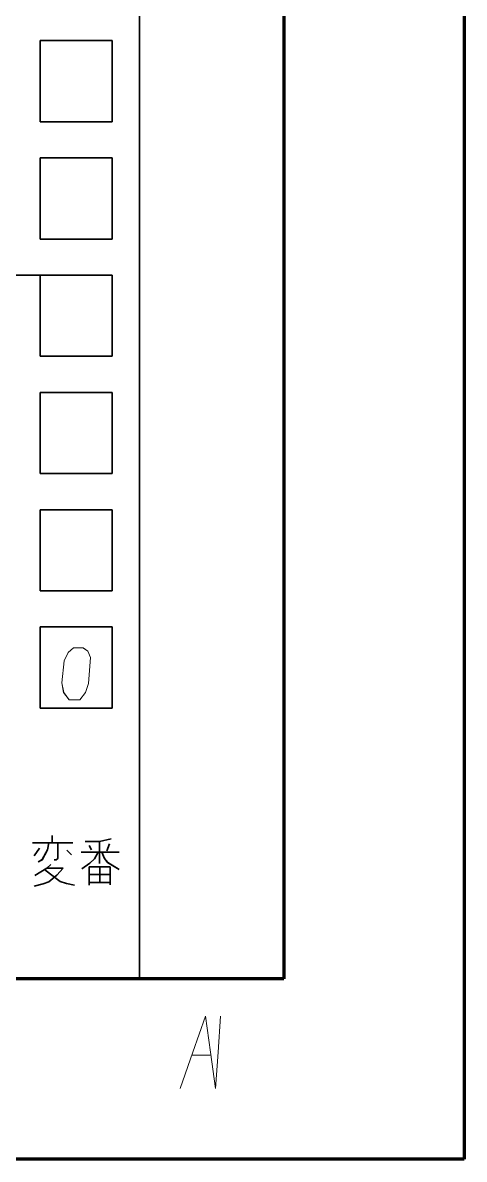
# Model space of a CAD drawing. Header units: millimetres. Extents: x 1333 to 104182, y -62616 to -5704.
# Drawn here: x 43552.4 to 43576.9, y -62590.8 to -62527.8 of the extents above; entities that cross this region are included whole.
import ezdxf

# ---------------------------------------------------------------- set-up
doc = ezdxf.new("R2010")
doc.units = ezdxf.units.MM
doc.header["$LTSCALE"] = 0.5
doc.layers.add('08', color=1, linetype='Continuous')
doc.layers.add('11', color=3, linetype='Continuous')

# ---------------------------------------------------------------- blocks, each defined once
blk = doc.blocks.new('999')
at = {"color": 7, "lineweight": 70}
for p, q in [((75924.98, -10161.12), (75924.98, -11943.12)), ((75894.98, -10191.12), (75894.98, -11913.12)), ((75894.98, -11913.12), (73476.98, -11913.12)), ((75924.98, -11943.12), (73401.98, -11943.12))]:
    blk.add_line(p, q, dxfattribs=at)
at = {"color": 7, "lineweight": 35}
for p, q in [((75894.98, -11451.12), (75894.98, -11913.12)), ((75870.98, -11913.12), (75870.98, -11664.12)), ((75759.98, -11796.12), (75854.48, -11796.12)), ((75894.98, -11913.12), (75114.98, -11913.12))]:
    blk.add_line(p, q, dxfattribs=at)
at = {"color": 7, "lineweight": 35, "ltscale": 0.1}
for p, q in [((75866.48, -11757.12), (75854.48, -11757.12)), ((75854.48, -11770.62), (75866.48, -11770.62)), ((75866.48, -11776.62), (75854.48, -11776.62)), ((75854.48, -11790.12), (75866.48, -11790.12)), ((75866.48, -11796.12), (75854.48, -11796.12)), ((75854.48, -11809.62), (75866.48, -11809.62)), ((75866.48, -11815.62), (75854.48, -11815.62)), ((75854.48, -11829.12), (75866.48, -11829.12)), ((75866.48, -11835.12), (75854.48, -11835.12)), ((75854.48, -11848.62), (75866.48, -11848.62)), ((75866.48, -11854.62), (75854.48, -11854.62)), ((75854.48, -11868.12), (75866.48, -11868.12))]:
    blk.add_line(p, q, dxfattribs=at)
at = {"color": 7, "lineweight": 35, "ltscale": 0.1125}
for p, q in [((75854.48, -11757.12), (75854.48, -11770.62)), ((75866.48, -11770.62), (75866.48, -11757.12)), ((75854.48, -11776.62), (75854.48, -11790.12)), ((75866.48, -11790.12), (75866.48, -11776.62)), ((75854.48, -11796.12), (75854.48, -11809.62)), ((75866.48, -11809.62), (75866.48, -11796.12)), ((75854.48, -11815.62), (75854.48, -11829.12)), ((75866.48, -11829.12), (75866.48, -11815.62)), ((75854.48, -11835.12), (75854.48, -11848.62)), ((75866.48, -11848.62), (75866.48, -11835.12)), ((75854.48, -11854.62), (75854.48, -11868.12)), ((75866.48, -11868.12), (75866.48, -11854.62))]:
    blk.add_line(p, q, dxfattribs=at)
at = {"color": 7, "lineweight": 35, "ltscale": 0.009991}
blk.add_line((75856.47, -11889.3), (75856.47, -11890.5), dxfattribs=at)
at = {"color": 7, "lineweight": 35, "ltscale": 0.05614}
blk.add_line((75853.2, -11890.5), (75859.93, -11890.5), dxfattribs=at)
at = {"color": 7, "lineweight": 35, "ltscale": 0.009805}
blk.add_line((75855.91, -11890.5), (75855.73, -11891.67), dxfattribs=at)
at = {"color": 7, "lineweight": 35, "ltscale": 0.021887}
blk.add_line((75857.4, -11890.5), (75857.4, -11893.13), dxfattribs=at)
at = {"color": 7, "lineweight": 35, "ltscale": 0.020081}
blk.add_line((75861.96, -11890.29), (75864.37, -11890.31), dxfattribs=at)
at = {"color": 7, "lineweight": 35, "ltscale": 0.007102}
blk.add_line((75862.61, -11890.93), (75863.03, -11891.67), dxfattribs=at)
at = {"color": 7, "lineweight": 35, "ltscale": 0.016395}
blk.add_line((75864.37, -11890.31), (75866.28, -11889.87), dxfattribs=at)
at = {"color": 7, "lineweight": 35, "ltscale": 0.030411}
blk.add_line((75864.37, -11890.31), (75864.37, -11893.96), dxfattribs=at)
at = {"color": 7, "lineweight": 35, "ltscale": 0.010417}
blk.add_line((75866, -11890.66), (75865.55, -11891.83), dxfattribs=at)
at = {"color": 7, "lineweight": 35, "ltscale": 0.012746}
blk.add_line((75854.36, -11891.42), (75853.48, -11892.67), dxfattribs=at)
at = {"color": 7, "lineweight": 35, "ltscale": 0.015649}
blk.add_line((75855.73, -11891.67), (75854.82, -11893.31), dxfattribs=at)
at = {"color": 7, "lineweight": 35, "ltscale": 0.002697}
blk.add_line((75857.4, -11893.13), (75857.17, -11893.36), dxfattribs=at)
at = {"color": 7, "lineweight": 35, "ltscale": 0.009348}
blk.add_line((75858.93, -11891.72), (75859.71, -11892.53), dxfattribs=at)
at = {"color": 7, "lineweight": 35, "ltscale": 0.052466}
blk.add_line((75861.32, -11892.07), (75867.62, -11892.07), dxfattribs=at)
at = {"color": 7, "lineweight": 35, "ltscale": 0.009038}
blk.add_line((75863.52, -11893.17), (75862.73, -11893.91), dxfattribs=at)
at = {"color": 7, "lineweight": 35, "ltscale": 0.010382}
blk.add_line((75864.12, -11892.07), (75863.52, -11893.17), dxfattribs=at)
at = {"color": 7, "lineweight": 35, "ltscale": 0.009279}
blk.add_line((75864.74, -11892.07), (75865.18, -11893.1), dxfattribs=at)
at = {"color": 7, "lineweight": 35, "ltscale": 0.007104}
blk.add_line((75865.18, -11893.1), (75865.7, -11893.76), dxfattribs=at)
at = {"color": 7, "lineweight": 35, "ltscale": 0.019419}
blk.add_line((75855.59, -11894.7), (75853.6, -11895.92), dxfattribs=at)
at = {"color": 7, "lineweight": 35, "ltscale": 0.006037}
blk.add_line((75854.82, -11893.31), (75854.18, -11893.66), dxfattribs=at)
at = {"color": 7, "lineweight": 35, "ltscale": 0.010855}
blk.add_line((75855.19, -11894.94), (75856.22, -11895.74), dxfattribs=at)
at = {"color": 7, "lineweight": 35, "ltscale": 0.007176}
blk.add_line((75856.24, -11894.14), (75855.59, -11894.7), dxfattribs=at)
at = {"color": 7, "lineweight": 35, "ltscale": 0.022864}
blk.add_line((75855.59, -11894.7), (75858.33, -11894.7), dxfattribs=at)
at = {"color": 7, "lineweight": 35, "ltscale": 0.002783}
blk.add_line((75857.17, -11893.36), (75856.84, -11893.36), dxfattribs=at)
at = {"color": 7, "lineweight": 35, "ltscale": 0.013402}
blk.add_line((75858.33, -11894.7), (75857.26, -11895.9), dxfattribs=at)
at = {"color": 7, "lineweight": 35, "ltscale": 0.013585}
blk.add_line((75862.73, -11893.91), (75861.4, -11894.84), dxfattribs=at)
at = {"color": 7, "lineweight": 35, "ltscale": 0.029175}
for p, q in [((75862.63, -11894.52), (75866.13, -11894.52)), ((75862.63, -11895.76), (75866.13, -11895.76)), ((75862.63, -11897.1), (75866.13, -11897.1))]:
    blk.add_line(p, q, dxfattribs=at)
at = {"color": 7, "lineweight": 35, "ltscale": 0.025122}
blk.add_line((75862.63, -11897.54), (75862.63, -11894.52), dxfattribs=at)
at = {"color": 7, "lineweight": 35, "ltscale": 0.021451}
blk.add_line((75864.4, -11897.1), (75864.4, -11894.52), dxfattribs=at)
at = {"color": 7, "lineweight": 35, "ltscale": 0.018758}
blk.add_line((75865.7, -11893.76), (75867.62, -11894.95), dxfattribs=at)
at = {"color": 7, "lineweight": 35, "ltscale": 0.024976}
blk.add_line((75866.13, -11894.52), (75866.13, -11897.52), dxfattribs=at)
at = {"color": 7, "lineweight": 35, "ltscale": 0.014416}
blk.add_line((75857.26, -11895.9), (75855.91, -11896.97), dxfattribs=at)
at = {"color": 7, "lineweight": 35, "ltscale": 0.01658}
blk.add_line((75856.22, -11895.74), (75857.82, -11896.92), dxfattribs=at)
at = {"color": 7, "lineweight": 35, "ltscale": 0.009177}
blk.add_line((75857.82, -11896.92), (75858.86, -11897.29), dxfattribs=at)
at = {"color": 7, "lineweight": 35, "ltscale": 0.012839}
blk.add_line((75854.97, -11897.34), (75853.48, -11897.71), dxfattribs=at)
at = {"color": 7, "lineweight": 35, "ltscale": 0.008354}
blk.add_line((75855.91, -11896.97), (75854.97, -11897.34), dxfattribs=at)
at = {"color": 7, "lineweight": 35, "ltscale": 0.011217}
blk.add_line((75858.86, -11897.29), (75860.18, -11897.56), dxfattribs=at)
at = {"color": 7, "lineweight": 35, "ltscale": 0.175}
blk.add_line((75849.98, -11913.12), (75870.98, -11913.12), dxfattribs=at)
at = {"color": 7, "lineweight": 13}
blk.add_lwpolyline([(75861.09, -11866.73), (75862.02, -11865.54), (75862.54, -11864.03), (75862.85, -11859.71), (75862.43, -11858.63), (75861.6, -11858.09), (75860.05, -11858.09), (75859.12, -11858.84), (75858.5, -11860.25), (75858.08, -11863.92), (75858.39, -11865.54), (75859.33, -11866.73)], close=True, dxfattribs=at)
for points in [[(75877.74, -11931.34), (75879.84, -11925.34), (75881.95, -11919.34), (75882.79, -11925.34), (75883.64, -11931.34)], [(75884.48, -11919.34), (75884.06, -11925.34), (75883.64, -11931.34)], [(75879.7, -11925.79), (75882.79, -11925.79)]]:
    blk.add_lwpolyline(points, dxfattribs=at)

msp = doc.modelspace()

# ---------------------------------------------------------------- linework, layer by layer
at = {"color": 7, "lineweight": 70}
for p, q in [((43576.862, -61996.825), (43576.862, -62590.825)), ((43566.862, -62006.825), (43566.862, -62580.825)), ((43566.862, -62580.825), (42760.862, -62580.825)), ((43576.862, -62590.825), (42735.862, -62590.825))]:
    msp.add_line(p, q, dxfattribs=at)
at = {"color": 7, "lineweight": 35}
for p, q in [((43566.862, -62426.825), (43566.862, -62580.825)), ((43558.862, -62580.825), (43558.862, -62497.825)), ((43521.862, -62541.825), (43553.362, -62541.825)), ((43566.862, -62580.825), (43306.862, -62580.825))]:
    msp.add_line(p, q, dxfattribs=at)
at = {"color": 7, "lineweight": 35, "ltscale": 0.1}
for p, q in [((43557.362, -62528.825), (43553.362, -62528.825)), ((43553.362, -62533.325), (43557.362, -62533.325)), ((43557.362, -62535.325), (43553.362, -62535.325)), ((43553.362, -62539.825), (43557.362, -62539.825)), ((43557.362, -62541.825), (43553.362, -62541.825)), ((43553.362, -62546.325), (43557.362, -62546.325)), ((43557.362, -62548.325), (43553.362, -62548.325)), ((43553.362, -62552.825), (43557.362, -62552.825)), ((43557.362, -62554.825), (43553.362, -62554.825)), ((43553.362, -62559.325), (43557.362, -62559.325)), ((43557.362, -62561.325), (43553.362, -62561.325)), ((43553.362, -62565.825), (43557.362, -62565.825))]:
    msp.add_line(p, q, dxfattribs=at)
at = {"color": 7, "lineweight": 35, "ltscale": 0.1125}
for p, q in [((43553.362, -62528.825), (43553.362, -62533.325)), ((43557.362, -62533.325), (43557.362, -62528.825)), ((43553.362, -62535.325), (43553.362, -62539.825)), ((43557.362, -62539.825), (43557.362, -62535.325)), ((43553.362, -62541.825), (43553.362, -62546.325)), ((43557.362, -62546.325), (43557.362, -62541.825)), ((43553.362, -62548.325), (43553.362, -62552.825)), ((43557.362, -62552.825), (43557.362, -62548.325)), ((43553.362, -62554.825), (43553.362, -62559.325)), ((43557.362, -62559.325), (43557.362, -62554.825)), ((43553.362, -62561.325), (43553.362, -62565.825)), ((43557.362, -62565.825), (43557.362, -62561.325))]:
    msp.add_line(p, q, dxfattribs=at)
at = {"color": 7, "lineweight": 35, "ltscale": 0.009991}
msp.add_line((43554.026, -62572.887), (43554.026, -62573.286), dxfattribs=at)
at = {"color": 7, "lineweight": 35, "ltscale": 0.016395}
msp.add_line((43556.659, -62573.222), (43557.298, -62573.075), dxfattribs=at)
at = {"color": 7, "lineweight": 35, "ltscale": 0.05614}
msp.add_line((43552.936, -62573.286), (43555.181, -62573.286), dxfattribs=at)
at = {"color": 7, "lineweight": 35, "ltscale": 0.012746}
msp.add_line((43553.322, -62573.592), (43553.029, -62574.009), dxfattribs=at)
at = {"color": 7, "lineweight": 35, "ltscale": 0.015649}
msp.add_line((43553.78, -62573.674), (43553.475, -62574.221), dxfattribs=at)
at = {"color": 7, "lineweight": 35, "ltscale": 0.009805}
msp.add_line((43553.838, -62573.286), (43553.78, -62573.674), dxfattribs=at)
at = {"color": 7, "lineweight": 35, "ltscale": 0.021887}
msp.add_line((43554.337, -62573.286), (43554.337, -62574.162), dxfattribs=at)
at = {"color": 7, "lineweight": 35, "ltscale": 0.009348}
msp.add_line((43554.847, -62573.692), (43555.105, -62573.962), dxfattribs=at)
at = {"color": 7, "lineweight": 35, "ltscale": 0.020081}
msp.add_line((43555.855, -62573.216), (43556.659, -62573.222), dxfattribs=at)
at = {"color": 7, "lineweight": 35, "ltscale": 0.007102}
msp.add_line((43556.072, -62573.427), (43556.213, -62573.674), dxfattribs=at)
at = {"color": 7, "lineweight": 35, "ltscale": 0.030411}
msp.add_line((43556.659, -62573.222), (43556.659, -62574.438), dxfattribs=at)
at = {"color": 7, "lineweight": 35, "ltscale": 0.010417}
msp.add_line((43557.204, -62573.339), (43557.052, -62573.727), dxfattribs=at)
at = {"color": 7, "lineweight": 35, "ltscale": 0.006037}
msp.add_line((43553.475, -62574.221), (43553.264, -62574.338), dxfattribs=at)
at = {"color": 7, "lineweight": 35, "ltscale": 0.002783}
msp.add_line((43554.261, -62574.238), (43554.149, -62574.238), dxfattribs=at)
at = {"color": 7, "lineweight": 35, "ltscale": 0.002697}
msp.add_line((43554.337, -62574.162), (43554.261, -62574.238), dxfattribs=at)
at = {"color": 7, "lineweight": 35, "ltscale": 0.052466}
msp.add_line((43555.645, -62573.809), (43557.743, -62573.809), dxfattribs=at)
at = {"color": 7, "lineweight": 35, "ltscale": 0.009038}
msp.add_line((43556.377, -62574.174), (43556.113, -62574.421), dxfattribs=at)
at = {"color": 7, "lineweight": 35, "ltscale": 0.010382}
msp.add_line((43556.577, -62573.809), (43556.377, -62574.174), dxfattribs=at)
at = {"color": 7, "lineweight": 35, "ltscale": 0.009279}
msp.add_line((43556.782, -62573.809), (43556.929, -62574.15), dxfattribs=at)
at = {"color": 7, "lineweight": 35, "ltscale": 0.007104}
msp.add_line((43556.929, -62574.15), (43557.105, -62574.373), dxfattribs=at)
at = {"color": 7, "lineweight": 35, "ltscale": 0.019419}
msp.add_line((43553.733, -62574.685), (43553.07, -62575.09), dxfattribs=at)
at = {"color": 7, "lineweight": 35, "ltscale": 0.010855}
msp.add_line((43553.601, -62574.766), (43553.944, -62575.032), dxfattribs=at)
at = {"color": 7, "lineweight": 35, "ltscale": 0.007176}
msp.add_line((43553.95, -62574.497), (43553.733, -62574.685), dxfattribs=at)
at = {"color": 7, "lineweight": 35, "ltscale": 0.022864}
msp.add_line((43553.733, -62574.685), (43554.647, -62574.685), dxfattribs=at)
at = {"color": 7, "lineweight": 35, "ltscale": 0.013402}
msp.add_line((43554.647, -62574.685), (43554.29, -62575.085), dxfattribs=at)
at = {"color": 7, "lineweight": 35, "ltscale": 0.013585}
msp.add_line((43556.113, -62574.421), (43555.668, -62574.732), dxfattribs=at)
at = {"color": 7, "lineweight": 35, "ltscale": 0.029175}
for p, q in [((43556.078, -62574.626), (43557.245, -62574.626)), ((43556.078, -62575.038), (43557.245, -62575.038)), ((43556.078, -62575.484), (43557.245, -62575.484))]:
    msp.add_line(p, q, dxfattribs=at)
at = {"color": 7, "lineweight": 35, "ltscale": 0.025122}
msp.add_line((43556.078, -62575.631), (43556.078, -62574.626), dxfattribs=at)
at = {"color": 7, "lineweight": 35, "ltscale": 0.021451}
msp.add_line((43556.67, -62575.484), (43556.67, -62574.626), dxfattribs=at)
at = {"color": 7, "lineweight": 35, "ltscale": 0.018758}
msp.add_line((43557.105, -62574.373), (43557.743, -62574.767), dxfattribs=at)
at = {"color": 7, "lineweight": 35, "ltscale": 0.024976}
msp.add_line((43557.245, -62574.626), (43557.245, -62575.625), dxfattribs=at)
at = {"color": 7, "lineweight": 35, "ltscale": 0.012839}
msp.add_line((43553.528, -62575.566), (43553.029, -62575.69), dxfattribs=at)
at = {"color": 7, "lineweight": 35, "ltscale": 0.008354}
msp.add_line((43553.838, -62575.443), (43553.528, -62575.566), dxfattribs=at)
at = {"color": 7, "lineweight": 35, "ltscale": 0.014416}
msp.add_line((43554.29, -62575.085), (43553.838, -62575.443), dxfattribs=at)
at = {"color": 7, "lineweight": 35, "ltscale": 0.01658}
msp.add_line((43553.944, -62575.032), (43554.478, -62575.425), dxfattribs=at)
at = {"color": 7, "lineweight": 35, "ltscale": 0.009177}
msp.add_line((43554.478, -62575.425), (43554.823, -62575.549), dxfattribs=at)
at = {"color": 7, "lineweight": 35, "ltscale": 0.011217}
msp.add_line((43554.823, -62575.549), (43555.263, -62575.637), dxfattribs=at)
at = {"color": 7, "lineweight": 35, "ltscale": 0.175}
msp.add_line((43551.862, -62580.825), (43558.862, -62580.825), dxfattribs=at)
at = {"color": 3}
msp.add_lwpolyline([(42735.862, -61996.825), (43576.862, -61996.825), (43576.862, -62590.825), (42735.862, -62590.825)], close=True, dxfattribs=at)
at = {"color": 7, "lineweight": 13}
msp.add_lwpolyline([(43555.565, -62565.361), (43555.876, -62564.965), (43556.048, -62564.461), (43556.152, -62563.021), (43556.014, -62562.661), (43555.738, -62562.481), (43555.22, -62562.481), (43554.909, -62562.733), (43554.702, -62563.201), (43554.564, -62564.425), (43554.667, -62564.965), (43554.978, -62565.361)], close=True, dxfattribs=at)
for points in [[(43561.116, -62586.897), (43561.818, -62584.897), (43562.52, -62582.897), (43562.801, -62584.897), (43563.081, -62586.897)], [(43563.362, -62582.897), (43563.222, -62584.897), (43563.081, -62586.897)], [(43561.771, -62585.047), (43562.801, -62585.047)]]:
    msp.add_lwpolyline(points, dxfattribs=at)
at = {"layer": '11'}
msp.add_lwpolyline([(42735.862, -61996.825), (43576.862, -61996.825), (43576.862, -62590.825), (42735.862, -62590.825)], close=True, dxfattribs=at)

# ---------------------------------------------------------------- block references
at = {"layer": '08', "color": 55, "xscale": 0.3333333333430346, "yscale": 0.3333333333357587, "zscale": 0.3333333333333333}
msp.add_blockref('999', (18268.536, -58609.785), dxfattribs=at)

doc.saveas('drawing.dxf')
